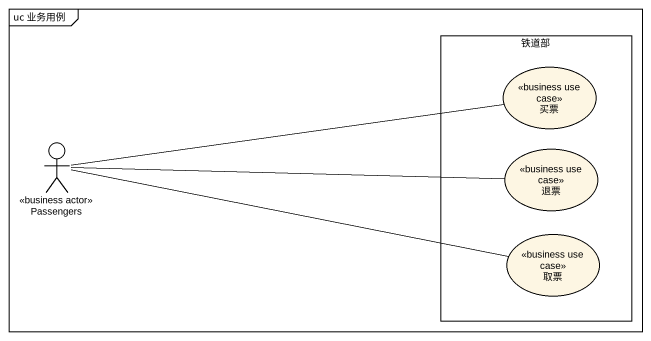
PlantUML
@startuml
mainframe uc 业务用例
rectangle 铁道部 {
  usecase 买票 <<business use case>>
  usecase 退票 <<business use case>>
  usecase 取票 <<business use case>>
}
actor Passengers <<business actor>>
Passengers -right- 买票
Passengers -right- 退票
Passengers -right- 取票
@enduml
